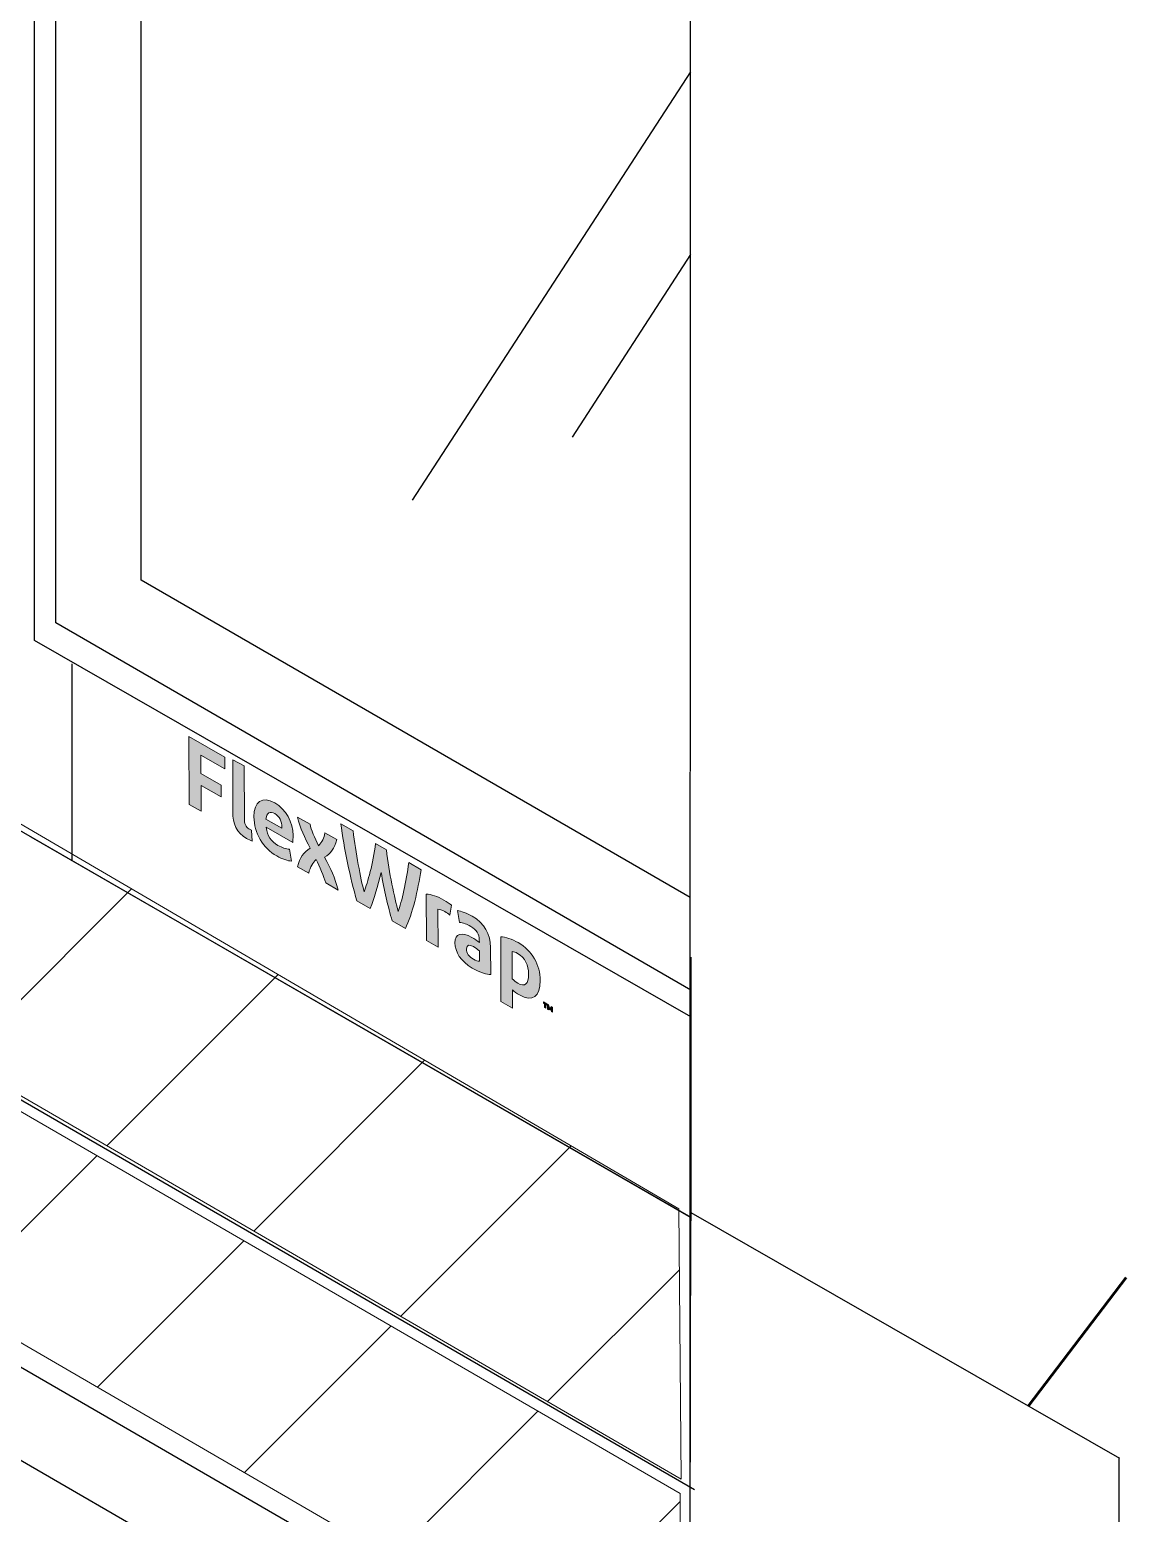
# Model space of a CAD drawing. Extents: x -1279 to 5791, y -3809 to 1769.
# Drawn here: x 565.7 to 632.1, y -1799.6 to -1709.2 of the extents above; entities that cross this region are included whole.
import ezdxf

# ---------------------------------------------------------------- set-up
doc = ezdxf.new("R2010")
doc.units = 0
doc.header["$MEASUREMENT"] = 0
for name, color, linetype, lineweight in [('G-ANNO-TTLB', 7, 'Continuous', 0), ('Layer 12', 7, 'Continuous', 0), ('TYVEK', 7, 'Continuous', 0)]:
    doc.layers.add(name, color=color, linetype=linetype, lineweight=lineweight)
pattern_1 = [(45, (0, 0), (-7.071067, 7.07107), [])]

# ---------------------------------------------------------------- blocks, each defined once
blk = doc.blocks.new('Block_273')
at = {"layer": 'TYVEK', "true_color": 0x003b71, "transparency": 33554687}
h = blk.add_hatch(color=156, dxfattribs=at)
h.dxf.hatch_style = 2
edge = h.paths.add_edge_path()
edge.add_spline(control_points=[(575.388, -1756.415), (575.388, -1756.415), (575.378, -1752.274), (575.378, -1752.274), (575.378, -1752.274), (577.564, -1753.529), (577.564, -1753.529), (577.564, -1753.529), (577.565, -1754.25), (577.565, -1754.25), (577.565, -1754.25), (576.113, -1753.417), (576.113, -1753.417), (576.113, -1753.417), (576.116, -1754.541), (576.116, -1754.541), (576.116, -1754.541), (577.337, -1755.242), (577.337, -1755.242), (577.337, -1755.242), (577.339, -1755.963), (577.339, -1755.963), (577.339, -1755.963), (576.118, -1755.262), (576.118, -1755.262), (576.118, -1755.262), (576.122, -1756.836), (576.122, -1756.836), (576.122, -1756.836), (575.388, -1756.415), (575.388, -1756.415)], knot_values=[0, 0, 0, 0, 1, 1, 1, 2, 2, 2, 3, 3, 3, 4, 4, 4, 5, 5, 5, 6, 6, 6, 7, 7, 7, 8, 8, 8, 9, 9, 9, 10, 10, 10, 10], degree=3, periodic=0)
h = blk.add_hatch(color=156, dxfattribs=at)
h.dxf.hatch_style = 2
edge = h.paths.add_edge_path()
edge.add_spline(control_points=[(578.761, -1757.258), (578.762, -1757.578), (578.834, -1757.791), (579.039, -1757.908), (579.091, -1757.938), (579.142, -1757.961), (579.188, -1757.976), (579.188, -1757.976), (579.241, -1758.65), (579.241, -1758.65), (579.144, -1758.618), (578.985, -1758.55), (578.882, -1758.492), (578.292, -1758.153), (578.055, -1757.574), (578.053, -1756.864), (578.053, -1756.864), (578.046, -1753.705), (578.046, -1753.705), (578.046, -1753.705), (578.753, -1754.064), (578.753, -1754.064), (578.753, -1754.064), (578.761, -1757.258), (578.761, -1757.258)], knot_values=[0, 0, 0, 0, 1, 1, 1, 2, 2, 2, 3, 3, 3, 4, 4, 4, 5, 5, 5, 6, 6, 6, 7, 7, 7, 8, 8, 8, 8], degree=3, periodic=0)
h = blk.add_hatch(color=156, dxfattribs=at)
h.dxf.hatch_style = 2
edge = h.paths.add_edge_path()
edge.add_spline(control_points=[(580.073, -1757.308), (580.073, -1757.308), (581.047, -1757.868), (581.047, -1757.868), (581.047, -1757.868), (581.047, -1757.797), (581.047, -1757.797), (581.046, -1757.466), (580.892, -1757.135), (580.61, -1756.973), (580.312, -1756.802), (580.118, -1756.933), (580.073, -1757.308)], knot_values=[0, 0, 0, 0, 1, 1, 1, 2, 2, 2, 3, 3, 3, 4, 4, 4, 4], degree=3, periodic=0)
edge = h.paths.add_edge_path()
edge.add_spline(control_points=[(581.631, -1759.869), (581.406, -1759.858), (581.073, -1759.749), (580.734, -1759.555), (579.908, -1759.081), (579.342, -1758.153), (579.34, -1757.171), (579.337, -1756.231), (579.854, -1755.889), (580.608, -1756.322), (581.28, -1756.708), (581.723, -1757.511), (581.725, -1758.304), (581.725, -1758.482), (581.715, -1758.629), (581.705, -1758.742), (581.705, -1758.742), (580.084, -1757.811), (580.084, -1757.811), (580.152, -1758.323), (580.394, -1758.674), (580.804, -1758.91), (581.055, -1759.054), (581.296, -1759.127), (581.517, -1759.148), (581.517, -1759.148), (581.631, -1759.869), (581.631, -1759.869)], knot_values=[0, 0, 0, 0, 1, 1, 1, 2, 2, 2, 3, 3, 3, 4, 4, 4, 5, 5, 5, 6, 6, 6, 7, 7, 7, 8, 8, 8, 9, 9, 9, 9], degree=3, periodic=0)
h = blk.add_hatch(color=156, dxfattribs=at)
h.dxf.hatch_style = 2
edge = h.paths.add_edge_path()
edge.add_spline(control_points=[(582.772, -1759.071), (582.427, -1758.436), (582.154, -1757.871), (581.994, -1757.188), (581.994, -1757.188), (582.758, -1757.627), (582.758, -1757.627), (582.825, -1757.932), (583.052, -1758.464), (583.278, -1758.93), (583.468, -1758.714), (583.631, -1758.459), (583.666, -1758.149), (583.666, -1758.149), (584.384, -1758.561), (584.384, -1758.561), (584.252, -1759.1), (584.028, -1759.402), (583.644, -1759.636), (584.015, -1760.328), (584.267, -1760.886), (584.479, -1761.634), (584.479, -1761.634), (583.714, -1761.195), (583.714, -1761.195), (583.606, -1760.802), (583.348, -1760.211), (583.132, -1759.762), (582.938, -1759.975), (582.754, -1760.224), (582.683, -1760.603), (582.683, -1760.603), (581.996, -1760.208), (581.996, -1760.208), (582.122, -1759.667), (582.362, -1759.332), (582.772, -1759.071)], knot_values=[0, 0, 0, 0, 1, 1, 1, 2, 2, 2, 3, 3, 3, 4, 4, 4, 5, 5, 5, 6, 6, 6, 7, 7, 7, 8, 8, 8, 9, 9, 9, 10, 10, 10, 11, 11, 11, 12, 12, 12, 12], degree=3, periodic=0)
h = blk.add_hatch(color=156, dxfattribs=at)
h.dxf.hatch_style = 2
edge = h.paths.add_edge_path()
edge.add_spline(control_points=[(588.773, -1759.964), (588.773, -1759.964), (589.522, -1760.394), (589.522, -1760.394), (589.33, -1761.66), (588.996, -1763.093), (588.562, -1763.978), (588.562, -1763.978), (587.757, -1763.516), (587.757, -1763.516), (587.504, -1762.632), (587.276, -1761.633), (587.084, -1760.554), (586.891, -1761.412), (586.673, -1762.155), (586.418, -1762.747), (586.418, -1762.747), (585.613, -1762.285), (585.613, -1762.285), (585.199, -1760.913), (584.831, -1759.077), (584.638, -1757.59), (584.638, -1757.59), (585.382, -1758.017), (585.382, -1758.017), (585.544, -1759.357), (585.835, -1760.924), (586.047, -1761.736), (586.266, -1761.171), (586.606, -1760.008), (586.752, -1758.804), (586.752, -1758.804), (587.408, -1759.181), (587.408, -1759.181), (587.565, -1760.558), (587.902, -1762.11), (588.13, -1762.932), (588.333, -1762.358), (588.622, -1761.124), (588.773, -1759.964)], knot_values=[0, 0, 0, 0, 1, 1, 1, 2, 2, 2, 3, 3, 3, 4, 4, 4, 5, 5, 5, 6, 6, 6, 7, 7, 7, 8, 8, 8, 9, 9, 9, 10, 10, 10, 11, 11, 11, 12, 12, 12, 13, 13, 13, 13], degree=3, periodic=0)
h = blk.add_hatch(color=156, dxfattribs=at)
h.dxf.hatch_style = 2
edge = h.paths.add_edge_path()
edge.add_spline(control_points=[(590.915, -1762.239), (591.099, -1762.345), (591.274, -1762.469), (591.377, -1762.558), (591.377, -1762.558), (591.276, -1763.167), (591.276, -1763.167), (591.188, -1763.082), (591.081, -1763.008), (590.973, -1762.946), (590.783, -1762.837), (590.655, -1762.805), (590.547, -1762.802), (590.547, -1762.802), (590.553, -1765.121), (590.553, -1765.121), (590.553, -1765.121), (589.845, -1764.715), (589.845, -1764.715), (589.845, -1764.715), (589.838, -1761.881), (589.838, -1761.881), (590.115, -1761.88), (590.545, -1762.027), (590.915, -1762.239)], knot_values=[0, 0, 0, 0, 1, 1, 1, 2, 2, 2, 3, 3, 3, 4, 4, 4, 5, 5, 5, 6, 6, 6, 7, 7, 7, 8, 8, 8, 8], degree=3, periodic=0)
h = blk.add_hatch(color=156, dxfattribs=at)
h.dxf.hatch_style = 2
edge = h.paths.add_edge_path()
edge.add_spline(control_points=[(593.07, -1765.97), (593.07, -1765.97), (593.069, -1765.337), (593.069, -1765.337), (592.951, -1765.239), (592.828, -1765.151), (592.705, -1765.08), (592.469, -1764.945), (592.284, -1764.945), (592.285, -1765.223), (592.285, -1765.472), (592.44, -1765.69), (592.712, -1765.846), (592.865, -1765.935), (592.994, -1765.973), (593.07, -1765.97)], knot_values=[0, 0, 0, 0, 1, 1, 1, 2, 2, 2, 3, 3, 3, 4, 4, 4, 5, 5, 5, 5], degree=3, periodic=0)
edge = h.paths.add_edge_path()
edge.add_spline(control_points=[(592.641, -1766.391), (591.938, -1765.987), (591.583, -1765.388), (591.582, -1764.855), (591.581, -1764.27), (591.995, -1764.165), (592.611, -1764.513), (592.755, -1764.595), (592.939, -1764.725), (593.068, -1764.822), (593.068, -1764.822), (593.067, -1764.68), (593.067, -1764.68), (593.066, -1764.319), (592.886, -1764.045), (592.543, -1763.847), (592.317, -1763.718), (592.076, -1763.621), (591.866, -1763.6), (591.866, -1763.6), (591.736, -1762.888), (591.736, -1762.888), (591.956, -1762.908), (592.31, -1763.04), (592.623, -1763.22), (593.377, -1763.653), (593.753, -1764.329), (593.755, -1765.128), (593.755, -1765.128), (593.759, -1766.772), (593.759, -1766.772), (593.549, -1766.776), (593.154, -1766.685), (592.641, -1766.391)], knot_values=[0, 0, 0, 0, 1, 1, 1, 2, 2, 2, 3, 3, 3, 4, 4, 4, 5, 5, 5, 6, 6, 6, 7, 7, 7, 8, 8, 8, 9, 9, 9, 10, 10, 10, 11, 11, 11, 11], degree=3, periodic=0)
h = blk.add_hatch(color=156, dxfattribs=at)
h.dxf.hatch_style = 2
edge = h.paths.add_edge_path()
edge.add_spline(control_points=[(595.405, -1767.304), (595.856, -1767.563), (596.066, -1767.364), (596.064, -1766.755), (596.063, -1766.223), (595.867, -1765.756), (595.4, -1765.488), (595.272, -1765.414), (595.18, -1765.391), (595.072, -1765.376), (595.072, -1765.376), (595.076, -1767.032), (595.076, -1767.032), (595.174, -1767.136), (595.256, -1767.218), (595.405, -1767.304)], knot_values=[0, 0, 0, 0, 1, 1, 1, 2, 2, 2, 3, 3, 3, 4, 4, 4, 5, 5, 5, 5], degree=3, periodic=0)
edge = h.paths.add_edge_path()
edge.add_spline(control_points=[(595.509, -1768.025), (595.329, -1767.922), (595.206, -1767.828), (595.078, -1767.701), (595.078, -1767.701), (595.08, -1768.825), (595.08, -1768.825), (595.08, -1768.825), (594.378, -1768.421), (594.378, -1768.421), (594.378, -1768.421), (594.368, -1764.476), (594.368, -1764.476), (594.66, -1764.49), (595.07, -1764.625), (595.434, -1764.834), (596.276, -1765.317), (596.78, -1766.197), (596.782, -1767.144), (596.785, -1768.114), (596.309, -1768.485), (595.509, -1768.025)], knot_values=[0, 0, 0, 0, 1, 1, 1, 2, 2, 2, 3, 3, 3, 4, 4, 4, 5, 5, 5, 6, 6, 6, 7, 7, 7, 7], degree=3, periodic=0)
h = blk.add_hatch(color=156, dxfattribs=at)
h.dxf.hatch_style = 2
edge = h.paths.add_edge_path()
edge.add_spline(control_points=[(597.29, -1768.63), (597.317, -1768.718), (597.342, -1768.784), (597.373, -1768.855), (597.403, -1768.819), (597.424, -1768.779), (597.449, -1768.721), (597.449, -1768.721), (597.523, -1768.764), (597.523, -1768.764), (597.523, -1768.764), (597.524, -1769.07), (597.524, -1769.07), (597.524, -1769.07), (597.459, -1769.033), (597.459, -1769.033), (597.459, -1769.033), (597.459, -1768.892), (597.459, -1768.892), (597.459, -1768.892), (597.462, -1768.846), (597.462, -1768.846), (597.442, -1768.88), (597.417, -1768.914), (597.396, -1768.94), (597.396, -1768.94), (597.347, -1768.912), (597.347, -1768.912), (597.324, -1768.86), (597.3, -1768.796), (597.278, -1768.737), (597.278, -1768.737), (597.281, -1768.79), (597.281, -1768.79), (597.281, -1768.79), (597.282, -1768.931), (597.282, -1768.931), (597.282, -1768.931), (597.217, -1768.894), (597.217, -1768.894), (597.217, -1768.894), (597.217, -1768.588), (597.217, -1768.588), (597.217, -1768.588), (597.29, -1768.63), (597.29, -1768.63)], knot_values=[0, 0, 0, 0, 1, 1, 1, 2, 2, 2, 3, 3, 3, 4, 4, 4, 5, 5, 5, 6, 6, 6, 7, 7, 7, 8, 8, 8, 9, 9, 9, 10, 10, 10, 11, 11, 11, 12, 12, 12, 13, 13, 13, 14, 14, 14, 15, 15, 15, 15], degree=3, periodic=0)
edge = h.paths.add_edge_path()
edge.add_spline(control_points=[(597.044, -1768.557), (597.044, -1768.557), (596.973, -1768.516), (596.973, -1768.516), (596.973, -1768.516), (596.973, -1768.448), (596.973, -1768.448), (596.973, -1768.448), (597.187, -1768.571), (597.187, -1768.571), (597.187, -1768.571), (597.187, -1768.639), (597.187, -1768.639), (597.187, -1768.639), (597.116, -1768.598), (597.116, -1768.598), (597.116, -1768.598), (597.116, -1768.836), (597.116, -1768.836), (597.116, -1768.836), (597.045, -1768.795), (597.045, -1768.795), (597.045, -1768.795), (597.044, -1768.557), (597.044, -1768.557)], knot_values=[0, 0, 0, 0, 1, 1, 1, 2, 2, 2, 3, 3, 3, 4, 4, 4, 5, 5, 5, 6, 6, 6, 7, 7, 7, 8, 8, 8, 8], degree=3, periodic=0)
at = {"layer": 'TYVEK'}
for points, knots in [([(575.388, -1756.415), (575.388, -1756.415), (575.378, -1752.274), (575.378, -1752.274), (575.378, -1752.274), (577.564, -1753.529), (577.564, -1753.529), (577.564, -1753.529), (577.565, -1754.25), (577.565, -1754.25), (577.565, -1754.25), (576.113, -1753.417), (576.113, -1753.417), (576.113, -1753.417), (576.116, -1754.541), (576.116, -1754.541), (576.116, -1754.541), (577.337, -1755.242), (577.337, -1755.242), (577.337, -1755.242), (577.339, -1755.963), (577.339, -1755.963), (577.339, -1755.963), (576.118, -1755.262), (576.118, -1755.262), (576.118, -1755.262), (576.122, -1756.836), (576.122, -1756.836), (576.122, -1756.836), (575.388, -1756.415), (575.388, -1756.415)], [0, 0, 0, 0, 1, 1, 1, 2, 2, 2, 3, 3, 3, 4, 4, 4, 5, 5, 5, 6, 6, 6, 7, 7, 7, 8, 8, 8, 9, 9, 9, 10, 10, 10, 10]), ([(578.761, -1757.258), (578.762, -1757.578), (578.834, -1757.791), (579.039, -1757.908), (579.091, -1757.938), (579.142, -1757.961), (579.188, -1757.976), (579.188, -1757.976), (579.241, -1758.65), (579.241, -1758.65), (579.144, -1758.618), (578.985, -1758.55), (578.882, -1758.492), (578.292, -1758.153), (578.055, -1757.574), (578.053, -1756.864), (578.053, -1756.864), (578.046, -1753.705), (578.046, -1753.705), (578.046, -1753.705), (578.753, -1754.064), (578.753, -1754.064), (578.753, -1754.064), (578.761, -1757.258), (578.761, -1757.258)], [0, 0, 0, 0, 1, 1, 1, 2, 2, 2, 3, 3, 3, 4, 4, 4, 5, 5, 5, 6, 6, 6, 7, 7, 7, 8, 8, 8, 8]), ([(581.631, -1759.869), (581.406, -1759.858), (581.073, -1759.749), (580.734, -1759.555), (579.908, -1759.081), (579.342, -1758.153), (579.34, -1757.171), (579.337, -1756.231), (579.854, -1755.889), (580.608, -1756.322), (581.28, -1756.708), (581.723, -1757.511), (581.725, -1758.304), (581.725, -1758.482), (581.715, -1758.629), (581.705, -1758.742), (581.705, -1758.742), (580.084, -1757.811), (580.084, -1757.811), (580.152, -1758.323), (580.394, -1758.674), (580.804, -1758.91), (581.055, -1759.054), (581.296, -1759.127), (581.517, -1759.148), (581.517, -1759.148), (581.631, -1759.869), (581.631, -1759.869)], [0, 0, 0, 0, 1, 1, 1, 2, 2, 2, 3, 3, 3, 4, 4, 4, 5, 5, 5, 6, 6, 6, 7, 7, 7, 8, 8, 8, 9, 9, 9, 9]), ([(580.073, -1757.308), (580.073, -1757.308), (581.047, -1757.868), (581.047, -1757.868), (581.047, -1757.868), (581.047, -1757.797), (581.047, -1757.797), (581.046, -1757.466), (580.892, -1757.135), (580.61, -1756.973), (580.312, -1756.802), (580.118, -1756.933), (580.073, -1757.308)], [0, 0, 0, 0, 1, 1, 1, 2, 2, 2, 3, 3, 3, 4, 4, 4, 4]), ([(582.772, -1759.071), (582.427, -1758.436), (582.154, -1757.871), (581.994, -1757.188), (581.994, -1757.188), (582.758, -1757.627), (582.758, -1757.627), (582.825, -1757.932), (583.052, -1758.464), (583.278, -1758.93), (583.468, -1758.714), (583.631, -1758.459), (583.666, -1758.149), (583.666, -1758.149), (584.384, -1758.561), (584.384, -1758.561), (584.252, -1759.1), (584.028, -1759.402), (583.644, -1759.636), (584.015, -1760.328), (584.267, -1760.886), (584.479, -1761.634), (584.479, -1761.634), (583.714, -1761.195), (583.714, -1761.195), (583.606, -1760.802), (583.348, -1760.211), (583.132, -1759.762), (582.938, -1759.975), (582.754, -1760.224), (582.683, -1760.603), (582.683, -1760.603), (581.996, -1760.208), (581.996, -1760.208), (582.122, -1759.667), (582.362, -1759.332), (582.772, -1759.071)], [0, 0, 0, 0, 1, 1, 1, 2, 2, 2, 3, 3, 3, 4, 4, 4, 5, 5, 5, 6, 6, 6, 7, 7, 7, 8, 8, 8, 9, 9, 9, 10, 10, 10, 11, 11, 11, 12, 12, 12, 12]), ([(588.773, -1759.964), (588.773, -1759.964), (589.522, -1760.394), (589.522, -1760.394), (589.33, -1761.66), (588.996, -1763.093), (588.562, -1763.978), (588.562, -1763.978), (587.757, -1763.516), (587.757, -1763.516), (587.504, -1762.632), (587.276, -1761.633), (587.084, -1760.554), (586.891, -1761.412), (586.673, -1762.155), (586.418, -1762.747), (586.418, -1762.747), (585.613, -1762.285), (585.613, -1762.285), (585.199, -1760.913), (584.831, -1759.077), (584.638, -1757.59), (584.638, -1757.59), (585.382, -1758.017), (585.382, -1758.017), (585.544, -1759.357), (585.835, -1760.924), (586.047, -1761.736), (586.266, -1761.171), (586.606, -1760.008), (586.752, -1758.804), (586.752, -1758.804), (587.408, -1759.181), (587.408, -1759.181), (587.565, -1760.558), (587.902, -1762.11), (588.13, -1762.932), (588.333, -1762.358), (588.622, -1761.124), (588.773, -1759.964)], [0, 0, 0, 0, 1, 1, 1, 2, 2, 2, 3, 3, 3, 4, 4, 4, 5, 5, 5, 6, 6, 6, 7, 7, 7, 8, 8, 8, 9, 9, 9, 10, 10, 10, 11, 11, 11, 12, 12, 12, 13, 13, 13, 13]), ([(590.915, -1762.239), (591.099, -1762.345), (591.274, -1762.469), (591.377, -1762.558), (591.377, -1762.558), (591.276, -1763.167), (591.276, -1763.167), (591.188, -1763.082), (591.081, -1763.008), (590.973, -1762.946), (590.783, -1762.837), (590.655, -1762.805), (590.547, -1762.802), (590.547, -1762.802), (590.553, -1765.121), (590.553, -1765.121), (590.553, -1765.121), (589.845, -1764.715), (589.845, -1764.715), (589.845, -1764.715), (589.838, -1761.881), (589.838, -1761.881), (590.115, -1761.88), (590.545, -1762.027), (590.915, -1762.239)], [0, 0, 0, 0, 1, 1, 1, 2, 2, 2, 3, 3, 3, 4, 4, 4, 5, 5, 5, 6, 6, 6, 7, 7, 7, 8, 8, 8, 8]), ([(592.641, -1766.391), (591.938, -1765.987), (591.583, -1765.388), (591.582, -1764.855), (591.581, -1764.27), (591.995, -1764.165), (592.611, -1764.513), (592.755, -1764.595), (592.939, -1764.725), (593.068, -1764.822), (593.068, -1764.822), (593.067, -1764.68), (593.067, -1764.68), (593.066, -1764.319), (592.886, -1764.045), (592.543, -1763.847), (592.317, -1763.718), (592.076, -1763.621), (591.866, -1763.6), (591.866, -1763.6), (591.736, -1762.888), (591.736, -1762.888), (591.956, -1762.908), (592.31, -1763.04), (592.623, -1763.22), (593.377, -1763.653), (593.753, -1764.329), (593.755, -1765.128), (593.755, -1765.128), (593.759, -1766.772), (593.759, -1766.772), (593.549, -1766.776), (593.154, -1766.685), (592.641, -1766.391)], [0, 0, 0, 0, 1, 1, 1, 2, 2, 2, 3, 3, 3, 4, 4, 4, 5, 5, 5, 6, 6, 6, 7, 7, 7, 8, 8, 8, 9, 9, 9, 10, 10, 10, 11, 11, 11, 11]), ([(593.07, -1765.97), (593.07, -1765.97), (593.069, -1765.337), (593.069, -1765.337), (592.951, -1765.239), (592.828, -1765.151), (592.705, -1765.08), (592.469, -1764.945), (592.284, -1764.945), (592.285, -1765.223), (592.285, -1765.472), (592.44, -1765.69), (592.712, -1765.846), (592.865, -1765.935), (592.994, -1765.973), (593.07, -1765.97)], [0, 0, 0, 0, 1, 1, 1, 2, 2, 2, 3, 3, 3, 4, 4, 4, 5, 5, 5, 5]), ([(595.509, -1768.025), (595.329, -1767.922), (595.206, -1767.828), (595.078, -1767.701), (595.078, -1767.701), (595.08, -1768.825), (595.08, -1768.825), (595.08, -1768.825), (594.378, -1768.421), (594.378, -1768.421), (594.378, -1768.421), (594.368, -1764.476), (594.368, -1764.476), (594.66, -1764.49), (595.07, -1764.625), (595.434, -1764.834), (596.276, -1765.317), (596.78, -1766.197), (596.782, -1767.144), (596.785, -1768.114), (596.309, -1768.485), (595.509, -1768.025)], [0, 0, 0, 0, 1, 1, 1, 2, 2, 2, 3, 3, 3, 4, 4, 4, 5, 5, 5, 6, 6, 6, 7, 7, 7, 7]), ([(595.405, -1767.304), (595.856, -1767.563), (596.066, -1767.364), (596.064, -1766.755), (596.063, -1766.223), (595.867, -1765.756), (595.4, -1765.488), (595.272, -1765.414), (595.18, -1765.391), (595.072, -1765.376), (595.072, -1765.376), (595.076, -1767.032), (595.076, -1767.032), (595.174, -1767.136), (595.256, -1767.218), (595.405, -1767.304)], [0, 0, 0, 0, 1, 1, 1, 2, 2, 2, 3, 3, 3, 4, 4, 4, 5, 5, 5, 5]), ([(597.044, -1768.557), (597.044, -1768.557), (596.973, -1768.516), (596.973, -1768.516), (596.973, -1768.516), (596.973, -1768.448), (596.973, -1768.448), (596.973, -1768.448), (597.187, -1768.571), (597.187, -1768.571), (597.187, -1768.571), (597.187, -1768.639), (597.187, -1768.639), (597.187, -1768.639), (597.116, -1768.598), (597.116, -1768.598), (597.116, -1768.598), (597.116, -1768.836), (597.116, -1768.836), (597.116, -1768.836), (597.045, -1768.795), (597.045, -1768.795), (597.045, -1768.795), (597.044, -1768.557), (597.044, -1768.557)], [0, 0, 0, 0, 1, 1, 1, 2, 2, 2, 3, 3, 3, 4, 4, 4, 5, 5, 5, 6, 6, 6, 7, 7, 7, 8, 8, 8, 8]), ([(597.29, -1768.63), (597.317, -1768.718), (597.342, -1768.784), (597.373, -1768.855), (597.403, -1768.819), (597.424, -1768.779), (597.449, -1768.721), (597.449, -1768.721), (597.523, -1768.764), (597.523, -1768.764), (597.523, -1768.764), (597.524, -1769.07), (597.524, -1769.07), (597.524, -1769.07), (597.459, -1769.033), (597.459, -1769.033), (597.459, -1769.033), (597.459, -1768.892), (597.459, -1768.892), (597.459, -1768.892), (597.462, -1768.846), (597.462, -1768.846), (597.442, -1768.88), (597.417, -1768.914), (597.396, -1768.94), (597.396, -1768.94), (597.347, -1768.912), (597.347, -1768.912), (597.324, -1768.86), (597.3, -1768.796), (597.278, -1768.737), (597.278, -1768.737), (597.281, -1768.79), (597.281, -1768.79), (597.281, -1768.79), (597.282, -1768.931), (597.282, -1768.931), (597.282, -1768.931), (597.217, -1768.894), (597.217, -1768.894), (597.217, -1768.894), (597.217, -1768.588), (597.217, -1768.588), (597.217, -1768.588), (597.29, -1768.63), (597.29, -1768.63)], [0, 0, 0, 0, 1, 1, 1, 2, 2, 2, 3, 3, 3, 4, 4, 4, 5, 5, 5, 6, 6, 6, 7, 7, 7, 8, 8, 8, 9, 9, 9, 10, 10, 10, 11, 11, 11, 12, 12, 12, 13, 13, 13, 14, 14, 14, 15, 15, 15, 15])]:
    blk.add_open_spline(points, degree=3, knots=knots, dxfattribs=at)
blk = doc.blocks.new('Block_272')
at = {"layer": 'TYVEK'}
blk.add_blockref('Block_273', (0, 0), dxfattribs=at)

msp = doc.modelspace()

# ---------------------------------------------------------------- hatches: boundary and pattern name
at = {"layer": 'G-ANNO-TTLB', "true_color": 0xff00ff, "transparency": 33554687}
h = msp.add_hatch(color=6, dxfattribs=at)
edge = h.paths.add_edge_path()
edge.add_spline(control_points=[(1773.018, -3692.604), (1773.018, -3692.604), (-1156.5, -3692.604), (-1156.5, -3692.604), (-1156.5, -3692.604), (-1156.5, -1235.604), (-1156.5, -1235.604), (-1156.5, -1235.604), (1773.018, -1235.604), (1773.018, -1235.604), (1773.018, -1235.604), (1773.018, -3692.604), (1773.018, -3692.604)], knot_values=[0, 0, 0, 0, 1, 1, 1, 2, 2, 2, 3, 3, 3, 4, 4, 4, 4], degree=3, periodic=0)
edge = h.paths.add_edge_path()
edge.add_spline(control_points=[(-1147.5, -1244.604), (-1147.5, -1244.604), (-1147.5, -3683.604), (-1147.5, -3683.604), (-1147.5, -3683.604), (1764.018, -3683.604), (1764.018, -3683.604), (1764.018, -3683.604), (1764.018, -1244.604), (1764.018, -1244.604), (1764.018, -1244.604), (-1147.5, -1244.604), (-1147.5, -1244.604)], knot_values=[0, 0, 0, 0, 1, 1, 1, 2, 2, 2, 3, 3, 3, 4, 4, 4, 4], degree=3, periodic=0)
edge.add_line((-1147.5, -1244.604), (-1147.5, -1244.604))
at = {"layer": 'Layer 12', "true_color": 0x000000, "transparency": 33554687}
h = msp.add_hatch(dxfattribs=at)
h.set_pattern_fill('_U', color=18, scale=10, angle=44.99999, style=2, pattern_type=0)
h.set_pattern_definition(pattern_1)
h.paths.add_polyline_path([(605.361, -1797.519), (542.128, -1760.813), (555.478, -1751.972), (605.215, -1781.046)])
h = msp.add_hatch(dxfattribs=at)
h.set_pattern_fill('_U', color=18, scale=10, angle=44.99999, style=2, pattern_type=0)
h.set_pattern_definition(pattern_1)
h.paths.add_polyline_path([(605.292, -1798.401), (605.292, -1812.54), (529.588, -1768.548), (541.789, -1761.601)])

# ---------------------------------------------------------------- linework, layer by layer
at = {"layer": 'G-ANNO-TTLB'}
for points in [[(1773.018, -3692.604), (1773.018, -3692.604), (-1156.5, -3692.604), (-1156.5, -3692.604), (-1156.5, -3692.604), (-1156.5, -1235.604), (-1156.5, -1235.604), (-1156.5, -1235.604), (1773.018, -1235.604), (1773.018, -1235.604), (1773.018, -1235.604), (1773.018, -3692.604), (1773.018, -3692.604)], [(-1147.5, -1244.604), (-1147.5, -1244.604), (-1147.5, -3683.604), (-1147.5, -3683.604), (-1147.5, -3683.604), (1764.018, -3683.604), (1764.018, -3683.604), (1764.018, -3683.604), (1764.018, -1244.604), (1764.018, -1244.604), (1764.018, -1244.604), (-1147.5, -1244.604), (-1147.5, -1244.604)]]:
    msp.add_open_spline(points, degree=3, knots=[0, 0, 0, 0, 1, 1, 1, 2, 2, 2, 3, 3, 3, 4, 4, 4, 4], dxfattribs=at)
at = {"layer": 'Layer 12'}
for points in [[(605.361, -1797.519), (542.128, -1760.813), (555.478, -1751.972), (605.215, -1781.046)], [(605.292, -1798.401), (605.292, -1812.54), (529.588, -1768.548), (541.789, -1761.601)]]:
    msp.add_lwpolyline(points, close=True, dxfattribs=at)
at = {"layer": 'TYVEK', "color": 3, "lineweight": 25, "true_color": 0x00ff00}
for p, q in [((565.979, -1746.438), (565.979, -1625.583)), ((567.272, -1745.352), (567.272, -1626.342)), ((572.48, -1742.746), (572.48, -1629.393)), ((605.909, -1762.085), (572.48, -1742.746)), ((605.942, -1767.722), (567.272, -1745.352)), ((605.942, -1769.35), (565.979, -1746.438))]:
    msp.add_line(p, q, dxfattribs=at)
at = {"layer": 'TYVEK', "color": 18, "lineweight": 25, "true_color": 0x000000}
for p, q in [((605.892, -1819.94), (605.942, -1649.004)), ((583.603, -1768.677), (605.942, -1781.565))]:
    msp.add_line(p, q, dxfattribs=at)
at = {"layer": 'TYVEK', "color": 252, "lineweight": 25, "true_color": 0x848484}
for p, q in [((605.924, -1711.791), (588.981, -1737.876)), ((605.921, -1722.925), (598.724, -1734.04))]:
    msp.add_line(p, q, dxfattribs=at)
at = {"layer": 'TYVEK', "color": 4, "lineweight": 25, "true_color": 0x00ffff}
for p, q in [((568.276, -1759.835), (568.276, -1747.844)), ((556.77, -1753.197), (605.955, -1781.572)), ((565.762, -1758.385), (605.942, -1781.565)), ((542.19, -1761.132), (606.177, -1798.148)), ((605.942, -1765.725), (605.942, -1781.785)), ((528.366, -1769.415), (605.025, -1813.762)), ((605.889, -1817.987), (605.942, -1781.279)), ((605.942, -1781.279), (632.056, -1796.231)), ((565.114, -1796.35), (605.892, -1819.94)), ((632.003, -1796.201), (632.003, -1829.625))]:
    msp.add_line(p, q, dxfattribs=at)
at = {"layer": 'TYVEK', "color": 18, "lineweight": 60, "true_color": 0x000000}
msp.add_line((626.51, -1793.056), (632.461, -1785.229), dxfattribs=at)

# ---------------------------------------------------------------- block references
at = {"layer": 'TYVEK'}
msp.add_blockref('Block_272', (0, 0), dxfattribs=at)

doc.saveas('drawing.dxf')
